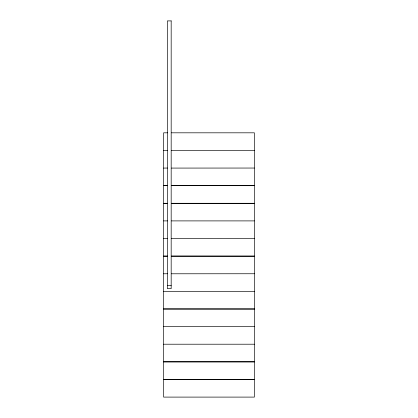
<?xml version="1.0" encoding="UTF-8"?>
<svg xmlns="http://www.w3.org/2000/svg" width="418" height="418" viewBox="0 0 418 418"><rect width="100%" height="100%" fill="white"/><g stroke="black" fill="none" stroke-linecap="round" stroke-linejoin="round"><path stroke-width="0.63" d="M167.529 132.814L163.61 132.814L163.61 397.1L254.39 397.1L254.39 132.814L171.448 132.814M163.61 150.433L167.529 150.464M171.448 150.433L254.39 150.464M163.61 168.083L167.529 168.046M171.448 168.083L254.39 168.046M163.61 203.284L167.529 203.284M171.448 203.284L254.39 203.284M163.61 203.315L167.529 203.315M171.448 203.315L254.39 203.315M163.61 220.897L167.529 220.897M171.448 220.897L254.39 220.897M163.61 238.553L167.529 238.516M171.448 238.516L254.39 238.553M163.61 273.785L167.529 273.748M171.448 273.785L254.39 273.748M167.393 285.682L171.176 285.682M163.61 291.398L254.39 291.367M163.61 326.599L254.39 326.636M163.61 344.213L254.39 344.213M163.61 361.831L254.39 361.831M163.61 361.868L254.39 361.868M171.176 20.9L167.393 20.9L167.393 288.666L171.176 288.666L171.176 20.9M167.529 185.665L163.61 185.665L167.529 185.702M254.39 185.665L171.448 185.665L254.39 185.702M167.529 256.129L163.61 256.129L167.529 256.166M254.39 256.129L171.448 256.129L254.39 256.166M254.39 308.98L163.61 308.98L254.39 309.017M254.39 379.45L163.61 379.45L254.39 379.481"/></g></svg>
